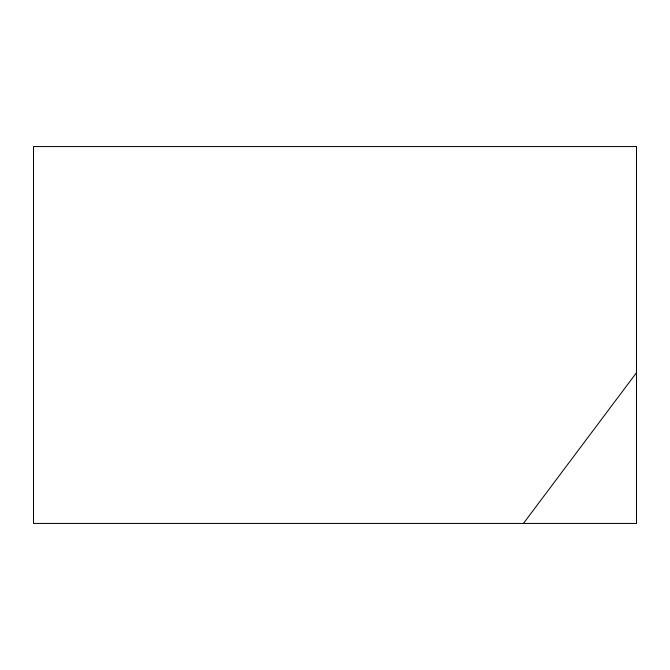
<?xml version="1.0" encoding="UTF-8"?>
<svg xmlns="http://www.w3.org/2000/svg" width="670" height="670" viewBox="0 0 670 670"><rect width="100%" height="100%" fill="white"/><g stroke="black" fill="none" stroke-linecap="round" stroke-linejoin="round"><path stroke-width="1" d="M523.438 523.438L636.5 372.688M636.5 146.562L33.5 146.562L33.5 523.438L636.5 523.438L636.5 146.562"/></g></svg>
